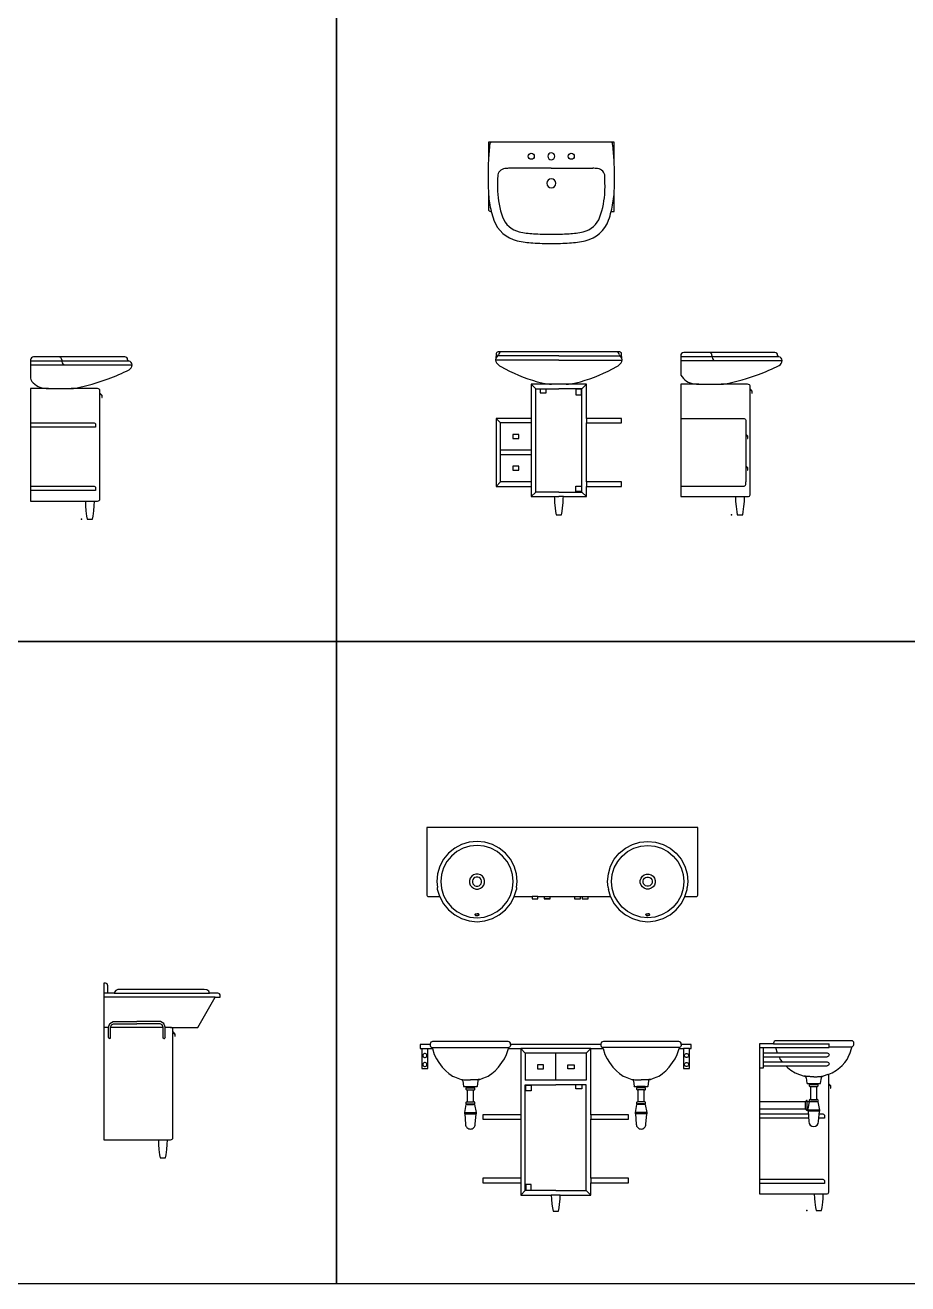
# Model space of a CAD drawing. Header units: millimetres. Extents: x 238.8 to 256.8, y 165 to 177.8.
# Drawn here: x 243.21 to 247.61, y 164.97 to 171.24 of the extents above; entities that cross this region are included whole.
import ezdxf

# ---------------------------------------------------------------- set-up
doc = ezdxf.new("R2010")
doc.units = ezdxf.units.MM

msp = doc.modelspace()

# ---------------------------------------------------------------- linework, layer by layer
at = {"color": 252}
for p, q in [((244.7604, 177.771), (244.7604, 164.971)), ((244.7604, 164.971), (244.7604, 177.771)), ((238.7604, 168.171), (256.7604, 168.171)), ((256.7604, 168.171), (238.7604, 168.171)), ((256.7604, 164.971), (238.7604, 164.971))]:
    msp.add_line(p, q, dxfattribs=at)
at = {"color": 175}
for p, q in [((245.8299, 170.5299), (245.6237, 170.5299)), ((245.8299, 170.5299), (246.0362, 170.5299)), ((245.8677, 169.595), (245.5644, 169.595)), ((245.8677, 169.595), (246.1709, 169.595)), ((246.6301, 169.5966), (246.6308, 169.5885)), ((243.2376, 169.5706), (243.7226, 169.5706)), ((243.2376, 169.5497), (243.7426, 169.5497)), ((243.393, 169.5748), (243.3937, 169.5667)), ((245.8677, 169.5742), (245.5527, 169.5742)), ((245.8677, 169.5742), (246.1827, 169.5742)), ((246.4747, 169.5924), (246.9597, 169.5924)), ((246.4747, 169.5715), (246.9797, 169.5715)), ((243.3269, 169.4319), (243.4391, 169.4319)), ((243.5826, 169.4072), (243.5826, 169.4052)), ((245.7529, 169.4311), (245.7303, 169.4538)), ((245.7529, 169.4311), (245.8677, 169.4311)), ((245.7529, 168.9163), (245.7529, 169.4311)), ((245.7753, 169.4311), (245.7753, 169.4111)), ((245.7753, 169.4111), (245.8053, 169.4111)), ((245.8053, 169.4111), (245.8053, 169.4311)), ((245.9048, 169.4538), (245.8306, 169.4538)), ((245.9825, 169.4311), (245.8677, 169.4311)), ((245.9529, 169.429), (245.9529, 169.4015)), ((245.9804, 169.429), (245.9529, 169.429)), ((245.9804, 169.4015), (245.9804, 169.429)), ((245.9825, 169.4311), (246.0051, 169.4538)), ((245.9825, 168.9163), (245.9825, 169.4311)), ((246.564, 169.4537), (246.6762, 169.4537)), ((246.8197, 169.429), (246.8197, 169.427)), ((245.9529, 169.4015), (245.9804, 169.4015)), ((245.5777, 169.261), (245.5553, 169.2834)), ((246.0051, 169.2834), (246.0051, 169.261)), ((246.4747, 169.2833), (246.7862, 169.2833)), ((246.7862, 169.2833), (246.7904, 169.2827)), ((246.7904, 169.2827), (246.7941, 169.2812)), ((243.2376, 169.2614), (243.5491, 169.2614)), ((243.5611, 169.2391), (243.2376, 169.2391)), ((243.5491, 169.2614), (243.5533, 169.2609)), ((243.5533, 169.2609), (243.557, 169.2594)), ((243.557, 169.2594), (243.5599, 169.2564)), ((243.5599, 169.2564), (243.5611, 169.2534)), ((243.5611, 169.2534), (243.5611, 169.2391)), ((245.5776, 168.9674), (245.5777, 169.261)), ((245.7303, 169.261), (245.5777, 169.261)), ((246.7941, 169.2812), (246.797, 169.2782)), ((246.797, 169.2782), (246.7982, 169.2752)), ((246.7982, 169.2752), (246.7982, 169.2609)), ((246.7982, 169.2609), (246.7982, 168.9677)), ((245.6389, 169.2029, 0), (245.6389, 169.1829, 0)), ((245.6689, 169.2029, 0), (245.6389, 169.2029, 0)), ((245.6389, 169.1829, 0), (245.6689, 169.1829, 0)), ((245.6689, 169.1829, 0), (245.6689, 169.2029, 0)), ((245.7303, 169.1247, 0), (245.5776, 169.1247, 0)), ((245.7303, 169.1022, 0), (245.5776, 169.1022, 0)), ((245.6389, 169.0448, 0), (245.6389, 169.0248, 0)), ((245.6689, 169.0448, 0), (245.6389, 169.0448, 0)), ((245.6689, 169.0248, 0), (245.6689, 169.0448, 0)), ((245.6389, 169.0248, 0), (245.6689, 169.0248, 0)), ((246.7982, 168.9535), (246.7982, 168.9677)), ((243.2376, 168.9459), (243.5491, 168.9459)), ((243.5611, 168.9236), (243.2376, 168.9236)), ((243.5491, 168.9459), (243.5533, 168.9454)), ((243.5533, 168.9454), (243.557, 168.9439)), ((243.557, 168.9439), (243.5599, 168.9409)), ((243.5599, 168.9409), (243.5611, 168.9378)), ((243.5611, 168.9378), (243.5611, 168.9236)), ((245.5776, 168.9674), (245.5552, 168.945)), ((245.7303, 168.9674), (245.5776, 168.9674)), ((245.7529, 168.9163), (245.7303, 168.8937)), ((245.8677, 168.9163), (245.7529, 168.9163)), ((245.8677, 168.9163), (245.9825, 168.9163)), ((245.9529, 168.9185), (245.9529, 168.946)), ((245.9529, 168.946), (245.9804, 168.946)), ((245.9804, 168.9185), (245.9529, 168.9185)), ((245.9804, 168.946), (245.9804, 168.9185)), ((245.9825, 168.9163), (246.0051, 168.8937)), ((246.0051, 168.9674), (246.0051, 168.945)), ((246.4747, 168.9454), (246.7862, 168.9454)), ((246.7862, 168.9454), (246.7904, 168.946)), ((246.7904, 168.946), (246.7941, 168.9474)), ((246.7941, 168.9474), (246.797, 168.9504)), ((246.797, 168.9504), (246.7982, 168.9535)), ((243.5101, 168.8719), (243.5551, 168.8719)), ((245.845, 168.8937), (245.8677, 168.8937)), ((245.8904, 168.8937), (245.8677, 168.8937)), ((246.7472, 168.8937), (246.7922, 168.8937)), ((245.3837, 167.1602), (245.3491, 167.1417)), ((245.4212, 167.1716), (245.3837, 167.1602)), ((245.4251, 167.152), (245.3913, 167.1417)), ((245.4602, 167.1754), (245.4212, 167.1716)), ((245.4602, 167.1554), (245.4251, 167.152)), ((245.4992, 167.1716), (245.4602, 167.1754)), ((245.4953, 167.152), (245.4602, 167.1554)), ((245.5291, 167.1417), (245.4953, 167.152)), ((245.5368, 167.1602), (245.4992, 167.1716)), ((245.5713, 167.1417), (245.5368, 167.1602)), ((246.1991, 167.1417), (246.2337, 167.1602)), ((246.2337, 167.1602), (246.2712, 167.1716)), ((246.2413, 167.1417), (246.2751, 167.152)), ((246.2712, 167.1716), (246.3102, 167.1754)), ((246.2751, 167.152), (246.3102, 167.1554)), ((246.3102, 167.1754), (246.3492, 167.1716)), ((246.3102, 167.1554), (246.3453, 167.152)), ((246.3453, 167.152), (246.3791, 167.1417)), ((246.3492, 167.1716), (246.3868, 167.1602)), ((246.3868, 167.1602), (246.4213, 167.1417)), ((245.2939, 167.0866), (245.2754, 167.052)), ((245.3188, 167.1169), (245.2939, 167.0866)), ((245.3329, 167.1027), (245.3106, 167.0754)), ((245.3491, 167.1417), (245.3188, 167.1169)), ((245.3602, 167.1251), (245.3329, 167.1027)), ((245.3913, 167.1417), (245.3602, 167.1251)), ((245.5602, 167.1251), (245.5291, 167.1417)), ((245.5875, 167.1027), (245.5602, 167.1251)), ((245.6016, 167.1169), (245.5713, 167.1417)), ((245.6099, 167.0754), (245.5875, 167.1027)), ((245.6265, 167.0866), (245.6016, 167.1169)), ((245.645, 167.052), (245.6265, 167.0866)), ((246.1254, 167.052), (246.1439, 167.0866)), ((246.1439, 167.0866), (246.1688, 167.1169)), ((246.1606, 167.0754), (246.1829, 167.1027)), ((246.1688, 167.1169), (246.1991, 167.1417)), ((246.1829, 167.1027), (246.2102, 167.1251)), ((246.2102, 167.1251), (246.2413, 167.1417)), ((246.3791, 167.1417), (246.4102, 167.1251)), ((246.4102, 167.1251), (246.4375, 167.1027)), ((246.4213, 167.1417), (246.4516, 167.1169)), ((246.4375, 167.1027), (246.4599, 167.0754)), ((246.4516, 167.1169), (246.4765, 167.0866)), ((246.4765, 167.0866), (246.495, 167.052)), ((245.2754, 167.052), (245.2641, 167.0145)), ((245.2939, 167.0443), (245.2837, 167.0106)), ((245.3106, 167.0754), (245.2939, 167.0443)), ((245.6265, 167.0443), (245.6099, 167.0754)), ((245.6368, 167.0106), (245.6265, 167.0443)), ((245.6564, 167.0145), (245.645, 167.052)), ((246.1141, 167.0145), (246.1254, 167.052)), ((246.1337, 167.0106), (246.1439, 167.0443)), ((246.1439, 167.0443), (246.1606, 167.0754)), ((246.4599, 167.0754), (246.4765, 167.0443)), ((246.4765, 167.0443), (246.4868, 167.0106)), ((246.495, 167.052), (246.5064, 167.0145)), ((245.2641, 167.0145), (245.2602, 166.9754)), ((245.2602, 166.9754), (245.2632, 166.9454)), ((245.2837, 167.0106), (245.2802, 166.9754)), ((245.2802, 166.9754), (245.2837, 166.9403)), ((245.4268, 166.9925), (245.4232, 166.9813)), ((245.4232, 166.9813), (245.4232, 166.9696)), ((245.4232, 166.9696), (245.4268, 166.9584)), ((245.4337, 167.002), (245.4268, 166.9925)), ((245.4432, 167.0089), (245.4337, 167.002)), ((245.4397, 166.9859), (245.4375, 166.979)), ((245.4375, 166.979), (245.4375, 166.9718)), ((245.4375, 166.9718), (245.4397, 166.965)), ((245.444, 166.9917), (245.4397, 166.9859)), ((245.4397, 166.965), (245.444, 166.9592)), ((245.4544, 167.0125), (245.4432, 167.0089)), ((245.4498, 166.9959), (245.444, 166.9917)), ((245.4566, 166.9982), (245.4498, 166.9959)), ((245.4661, 167.0125), (245.4544, 167.0125)), ((245.4638, 166.9982), (245.4566, 166.9982)), ((245.4707, 166.9959), (245.4638, 166.9982)), ((245.4772, 167.0089), (245.4661, 167.0125)), ((245.4765, 166.9917), (245.4707, 166.9959)), ((245.4807, 166.9859), (245.4765, 166.9917)), ((245.4765, 166.9592), (245.4807, 166.965)), ((245.4867, 167.002), (245.4772, 167.0089)), ((245.4829, 166.979), (245.4807, 166.9859)), ((245.4807, 166.965), (245.4829, 166.9718)), ((245.4829, 166.9718), (245.4829, 166.979)), ((245.4936, 166.9925), (245.4867, 167.002)), ((245.4973, 166.9813), (245.4936, 166.9925)), ((245.4936, 166.9584), (245.4973, 166.9696)), ((245.4973, 166.9696), (245.4973, 166.9813)), ((245.6402, 166.9754), (245.6368, 167.0106)), ((245.6368, 166.9403), (245.6402, 166.9754)), ((245.6602, 166.9754), (245.6564, 167.0145)), ((245.6573, 166.9454), (245.6602, 166.9754)), ((246.1102, 166.9754), (246.1141, 167.0145)), ((246.1132, 166.9454), (246.1102, 166.9754)), ((246.1302, 166.9754), (246.1337, 167.0106)), ((246.1337, 166.9403), (246.1302, 166.9754)), ((246.2732, 166.9813), (246.2768, 166.9925)), ((246.2732, 166.9696), (246.2732, 166.9813)), ((246.2768, 166.9584), (246.2732, 166.9696)), ((246.2768, 166.9925), (246.2837, 167.002)), ((246.2837, 167.002), (246.2932, 167.0089)), ((246.2875, 166.979), (246.2897, 166.9859)), ((246.2875, 166.9718), (246.2875, 166.979)), ((246.2897, 166.965), (246.2875, 166.9718)), ((246.2897, 166.9859), (246.294, 166.9917)), ((246.294, 166.9592), (246.2897, 166.965)), ((246.2932, 167.0089), (246.3044, 167.0125)), ((246.294, 166.9917), (246.2998, 166.9959)), ((246.2998, 166.9959), (246.3066, 166.9982)), ((246.3044, 167.0125), (246.3161, 167.0125)), ((246.3066, 166.9982), (246.3138, 166.9982)), ((246.3138, 166.9982), (246.3207, 166.9959)), ((246.3161, 167.0125), (246.3272, 167.0089)), ((246.3207, 166.9959), (246.3265, 166.9917)), ((246.3265, 166.9917), (246.3307, 166.9859)), ((246.3307, 166.965), (246.3265, 166.9592)), ((246.3272, 167.0089), (246.3367, 167.002)), ((246.3307, 166.9859), (246.3329, 166.979)), ((246.3329, 166.9718), (246.3307, 166.965)), ((246.3329, 166.979), (246.3329, 166.9718)), ((246.3367, 167.002), (246.3436, 166.9925)), ((246.3436, 166.9925), (246.3473, 166.9813)), ((246.3473, 166.9696), (246.3436, 166.9584)), ((246.3473, 166.9813), (246.3473, 166.9696)), ((246.4868, 167.0106), (246.4902, 166.9754)), ((246.4902, 166.9754), (246.4868, 166.9403)), ((246.5064, 167.0145), (246.5102, 166.9754)), ((246.5102, 166.9754), (246.5073, 166.9454)), ((245.2641, 166.9364), (245.2632, 166.9454)), ((245.275, 166.9004), (245.2641, 166.9364)), ((245.2837, 166.9403), (245.2939, 166.9066)), ((245.2939, 166.9066), (245.3106, 166.8754)), ((245.4268, 166.9584), (245.4337, 166.9489)), ((245.4337, 166.9489), (245.4432, 166.942)), ((245.4432, 166.942), (245.4544, 166.9384)), ((245.444, 166.9592), (245.4498, 166.955)), ((245.4498, 166.955), (245.4566, 166.9527)), ((245.4544, 166.9384), (245.4661, 166.9384)), ((245.4566, 166.9527), (245.4638, 166.9527)), ((245.4638, 166.9527), (245.4707, 166.955)), ((245.4661, 166.9384), (245.4772, 166.942)), ((245.4707, 166.955), (245.4765, 166.9592)), ((245.4772, 166.942), (245.4867, 166.9489)), ((245.4867, 166.9489), (245.4936, 166.9584)), ((245.6099, 166.8754), (245.6265, 166.9066)), ((245.6265, 166.9066), (245.6368, 166.9403)), ((245.6455, 166.9004), (245.6564, 166.9364)), ((245.6573, 166.9454), (245.6564, 166.9364)), ((245.6573, 166.9454), (245.6573, 166.9454)), ((245.763, 166.9004), (245.7355, 166.9004)), ((245.7938, 166.9004), (245.8238, 166.9004)), ((245.9457, 166.9004), (245.9757, 166.9004)), ((245.9842, 166.9004), (246.0142, 166.9004)), ((246.1132, 166.9454), (246.1132, 166.9454)), ((246.1132, 166.9454), (246.1141, 166.9364)), ((246.125, 166.9004), (246.1141, 166.9364)), ((246.1439, 166.9066), (246.1337, 166.9403)), ((246.1606, 166.8754), (246.1439, 166.9066)), ((246.2837, 166.9489), (246.2768, 166.9584)), ((246.2932, 166.942), (246.2837, 166.9489)), ((246.3044, 166.9384), (246.2932, 166.942)), ((246.2998, 166.955), (246.294, 166.9592)), ((246.3066, 166.9527), (246.2998, 166.955)), ((246.3161, 166.9384), (246.3044, 166.9384)), ((246.3138, 166.9527), (246.3066, 166.9527)), ((246.3207, 166.955), (246.3138, 166.9527)), ((246.3272, 166.942), (246.3161, 166.9384)), ((246.3265, 166.9592), (246.3207, 166.955)), ((246.3367, 166.9489), (246.3272, 166.942)), ((246.3436, 166.9584), (246.3367, 166.9489)), ((246.4765, 166.9066), (246.4599, 166.8754)), ((246.4868, 166.9403), (246.4765, 166.9066)), ((246.4955, 166.9004), (246.5064, 166.9364)), ((246.5064, 166.9364), (246.5073, 166.9454)), ((245.3106, 166.8754), (245.3329, 166.8482)), ((245.3329, 166.8482), (245.3602, 166.8258)), ((245.5602, 166.8258), (245.5875, 166.8482)), ((245.5875, 166.8482), (245.6099, 166.8754)), ((245.8238, 166.8894), (245.7938, 166.8894)), ((246.1829, 166.8482), (246.1606, 166.8754)), ((246.2102, 166.8258), (246.1829, 166.8482)), ((246.4375, 166.8482), (246.4102, 166.8258)), ((246.4599, 166.8754), (246.4375, 166.8482)), ((245.3602, 166.8258), (245.3913, 166.8091)), ((245.3913, 166.8091), (245.4251, 166.7989)), ((245.4251, 166.7989), (245.4602, 166.7954)), ((245.4502, 166.8104), (245.4507, 166.8119)), ((245.4502, 166.8104), (245.4507, 166.809)), ((245.4507, 166.8119), (245.4517, 166.813)), ((245.4507, 166.809), (245.4517, 166.8078)), ((245.4517, 166.813), (245.4532, 166.814)), ((245.4517, 166.8078), (245.4532, 166.8069)), ((245.4532, 166.814), (245.4549, 166.8147)), ((245.4532, 166.8069), (245.4549, 166.8062)), ((245.4549, 166.8147), (245.4571, 166.8152)), ((245.4549, 166.8062), (245.4571, 166.8057)), ((245.4571, 166.8152), (245.4602, 166.8154)), ((245.4571, 166.8057), (245.4602, 166.8054)), ((245.4633, 166.8152), (245.4602, 166.8154)), ((245.4633, 166.8057), (245.4602, 166.8054)), ((245.4602, 166.7954), (245.4953, 166.7989)), ((245.4655, 166.8147), (245.4633, 166.8152)), ((245.4655, 166.8062), (245.4633, 166.8057)), ((245.4673, 166.814), (245.4655, 166.8147)), ((245.4673, 166.8069), (245.4655, 166.8062)), ((245.4688, 166.813), (245.4673, 166.814)), ((245.4688, 166.8078), (245.4673, 166.8069)), ((245.4698, 166.8119), (245.4688, 166.813)), ((245.4698, 166.809), (245.4688, 166.8078)), ((245.4702, 166.8104), (245.4698, 166.8119)), ((245.4702, 166.8104), (245.4698, 166.809)), ((245.4953, 166.7989), (245.5291, 166.8091)), ((245.5291, 166.8091), (245.5602, 166.8258)), ((246.2413, 166.8091), (246.2102, 166.8258)), ((246.2751, 166.7989), (246.2413, 166.8091)), ((246.3102, 166.7954), (246.2751, 166.7989)), ((246.3002, 166.8104), (246.3007, 166.8119)), ((246.3002, 166.8104), (246.3007, 166.809)), ((246.3007, 166.8119), (246.3017, 166.813)), ((246.3007, 166.809), (246.3017, 166.8078)), ((246.3017, 166.813), (246.3032, 166.814)), ((246.3017, 166.8078), (246.3032, 166.8069)), ((246.3032, 166.814), (246.3049, 166.8147)), ((246.3032, 166.8069), (246.3049, 166.8062)), ((246.3049, 166.8147), (246.3071, 166.8152)), ((246.3049, 166.8062), (246.3071, 166.8057)), ((246.3071, 166.8152), (246.3102, 166.8154)), ((246.3071, 166.8057), (246.3102, 166.8054)), ((246.3133, 166.8152), (246.3102, 166.8154)), ((246.3133, 166.8057), (246.3102, 166.8054)), ((246.3453, 166.7989), (246.3102, 166.7954)), ((246.3155, 166.8147), (246.3133, 166.8152)), ((246.3155, 166.8062), (246.3133, 166.8057)), ((246.3173, 166.814), (246.3155, 166.8147)), ((246.3173, 166.8069), (246.3155, 166.8062)), ((246.3188, 166.813), (246.3173, 166.814)), ((246.3188, 166.8078), (246.3173, 166.8069)), ((246.3198, 166.8119), (246.3188, 166.813)), ((246.3198, 166.809), (246.3188, 166.8078)), ((246.3202, 166.8104), (246.3198, 166.8119)), ((246.3202, 166.8104), (246.3198, 166.809)), ((246.3791, 166.8091), (246.3453, 166.7989)), ((246.4102, 166.8258), (246.3791, 166.8091)), ((243.6214, 166.4191), (243.6013, 166.4191)), ((244.1564, 166.3991), (243.6013, 166.3991)), ((243.6543, 166.4191), (244.1283, 166.4191)), ((243.632, 166.2681), (243.6483, 166.2775)), ((243.6483, 166.2775), (243.7664, 166.2775)), ((243.8845, 166.2775), (243.7664, 166.2775)), ((243.9007, 166.2681), (243.8845, 166.2775)), ((243.6257, 166.249), (243.6013, 166.249)), ((243.6257, 166.2508), (243.632, 166.2681)), ((243.6257, 166.198), (243.6257, 166.2508)), ((243.6359, 166.2489), (243.6403, 166.2609)), ((243.8969, 166.249), (243.6359, 166.249)), ((243.6359, 166.1979), (243.6359, 166.2489)), ((243.6403, 166.2609), (243.6506, 166.2674)), ((243.6506, 166.2674), (243.7664, 166.2674)), ((243.8821, 166.2674), (243.7664, 166.2674)), ((243.8925, 166.2609), (243.8821, 166.2674)), ((243.8969, 166.2489), (243.8925, 166.2609)), ((243.8969, 166.1979), (243.8969, 166.2489)), ((243.9071, 166.2508), (243.9007, 166.2681)), ((243.9071, 166.198), (243.9071, 166.2508)), ((243.9344, 166.249), (243.9071, 166.249)), ((243.9463, 166.2244), (243.9463, 166.2224)), ((243.6257, 166.198), (243.6267, 166.195)), ((243.6267, 166.195), (243.6292, 166.1931)), ((243.6325, 166.1931), (243.6292, 166.1931)), ((243.6325, 166.1931), (243.635, 166.1949)), ((243.635, 166.1949), (243.6359, 166.1979)), ((243.8978, 166.1949), (243.8969, 166.1979)), ((243.9002, 166.1931), (243.8978, 166.1949)), ((243.9002, 166.1931), (243.9036, 166.1931)), ((243.9061, 166.195), (243.9036, 166.1931)), ((243.9071, 166.198), (243.9061, 166.195)), ((245.2272, 166.1634), (245.2272, 166.1585)), ((245.2272, 166.1585), (245.2288, 166.1544)), ((245.2288, 166.1544), (245.2322, 166.1508)), ((245.2322, 166.1508), (245.2358, 166.1488)), ((245.2358, 166.1488), (245.6187, 166.1488)), ((245.2358, 166.1488), (245.237, 166.1476)), ((245.237, 166.1476), (245.2381, 166.1434)), ((245.617, 166.1454), (245.6164, 166.1434)), ((245.6174, 166.1476), (245.617, 166.1454)), ((245.6187, 166.1488), (245.6174, 166.1476)), ((245.6223, 166.1508), (245.6187, 166.1488)), ((245.6257, 166.1544), (245.6223, 166.1508)), ((245.6272, 166.1585), (245.6257, 166.1544)), ((245.6272, 166.1634), (245.6272, 166.1585)), ((246.0772, 166.1634), (246.0772, 166.1585)), ((246.0772, 166.1585), (246.0788, 166.1544)), ((246.0788, 166.1544), (246.0822, 166.1508)), ((246.0822, 166.1508), (246.0858, 166.1488)), ((246.0858, 166.1488), (246.087, 166.1476)), ((246.4687, 166.1488), (246.0858, 166.1488)), ((246.087, 166.1476), (246.0875, 166.1454)), ((246.0875, 166.1454), (246.0881, 166.1434)), ((246.4674, 166.1476), (246.4664, 166.1434)), ((246.4687, 166.1488), (246.4674, 166.1476)), ((246.4723, 166.1508), (246.4687, 166.1488)), ((246.4757, 166.1544), (246.4723, 166.1508)), ((246.4772, 166.1585), (246.4757, 166.1544)), ((246.4772, 166.1634), (246.4772, 166.1585)), ((246.8667, 166.1492), (247.2132, 166.1492)), ((246.8867, 166.0472), (246.8867, 166.1492)), ((246.9367, 166.1672), (247.2132, 166.1672)), ((246.9469, 166.1492), (246.955, 166.122)), ((247.2132, 166.1492), (247.2132, 166.1672)), ((247.2132, 166.1526), (247.3281, 166.1526)), ((245.1857, 166.1434), (245.2157, 166.1434)), ((245.1924, 166.114), (245.1909, 166.1104)), ((245.1909, 166.1104), (245.1909, 166.1065)), ((245.1909, 166.1065), (245.1924, 166.1029)), ((245.1951, 166.1167), (245.1924, 166.114)), ((245.1924, 166.1029), (245.1951, 166.1001)), ((245.1987, 166.1182), (245.1951, 166.1167)), ((245.1951, 166.1001), (245.1987, 166.0986)), ((245.2026, 166.1182), (245.1987, 166.1182)), ((245.1987, 166.0986), (245.2026, 166.0986)), ((245.2063, 166.1167), (245.2026, 166.1182)), ((245.2026, 166.0986), (245.2063, 166.1001)), ((245.209, 166.114), (245.2063, 166.1167)), ((245.2063, 166.1001), (245.209, 166.1029)), ((245.2105, 166.1104), (245.209, 166.114)), ((245.209, 166.1029), (245.2105, 166.1065)), ((245.2105, 166.1065), (245.2105, 166.1104)), ((245.7004, 166.1204), (245.6777, 166.1434)), ((246.0267, 166.1434), (245.6777, 166.1434)), ((246.0041, 166.1204), (245.7004, 166.1204)), ((245.7004, 166.1204), (245.7004, 165.9856)), ((245.8522, 165.9854), (245.8522, 166.1204)), ((246.0041, 166.1204), (246.0267, 166.1434)), ((246.0041, 166.1204), (246.0041, 165.9856)), ((246.5188, 166.1434), (246.4888, 166.1434)), ((246.494, 166.1104), (246.4955, 166.114)), ((246.494, 166.1065), (246.494, 166.1104)), ((246.4955, 166.1029), (246.494, 166.1065)), ((246.4955, 166.114), (246.4982, 166.1167)), ((246.4982, 166.1001), (246.4955, 166.1029)), ((246.4982, 166.1167), (246.5018, 166.1182)), ((246.5018, 166.0986), (246.4982, 166.1001)), ((246.5018, 166.1182), (246.5057, 166.1182)), ((246.5057, 166.0986), (246.5018, 166.0986)), ((246.5057, 166.1182), (246.5093, 166.1167)), ((246.5093, 166.1001), (246.5057, 166.0986)), ((246.5093, 166.1167), (246.5121, 166.114)), ((246.5121, 166.1029), (246.5093, 166.1001)), ((246.5121, 166.114), (246.5136, 166.1104)), ((246.5136, 166.1065), (246.5121, 166.1029)), ((246.5136, 166.1104), (246.5136, 166.1065)), ((246.8867, 166.122), (247.2034, 166.122)), ((246.8867, 166.1024), (247.2034, 166.1024)), ((246.9639, 166.1024), (246.9705, 166.0887)), ((246.9705, 166.0887), (246.9795, 166.077)), ((247.2034, 166.122), (247.2078, 166.1209)), ((247.2077, 166.1034), (247.2034, 166.1024)), ((247.2104, 166.1053), (247.2077, 166.1034)), ((247.2078, 166.1209), (247.2106, 166.1189)), ((247.2123, 166.108), (247.2104, 166.1053)), ((247.2106, 166.1189), (247.2125, 166.1158)), ((247.2133, 166.112), (247.2123, 166.108)), ((247.2125, 166.1158), (247.2133, 166.112)), ((245.1924, 166.069), (245.1909, 166.0654)), ((245.1909, 166.0654), (245.1909, 166.0615)), ((245.1909, 166.0615), (245.1924, 166.0579)), ((245.1951, 166.0717), (245.1924, 166.069)), ((245.1924, 166.0579), (245.1951, 166.0551)), ((245.1987, 166.0732), (245.1951, 166.0717)), ((245.1951, 166.0551), (245.1987, 166.0536)), ((245.2026, 166.0732), (245.1987, 166.0732)), ((245.1987, 166.0536), (245.2026, 166.0536)), ((245.2063, 166.0717), (245.2026, 166.0732)), ((245.2026, 166.0536), (245.2063, 166.0551)), ((245.209, 166.069), (245.2063, 166.0717)), ((245.2063, 166.0551), (245.209, 166.0579)), ((245.2105, 166.0654), (245.209, 166.069)), ((245.209, 166.0579), (245.2105, 166.0615)), ((245.2105, 166.0615), (245.2105, 166.0654)), ((245.7613, 166.0629), (245.7613, 166.0429)), ((245.7913, 166.0629), (245.7613, 166.0629)), ((245.7613, 166.0429), (245.7913, 166.0429)), ((245.7913, 166.0429), (245.7913, 166.0629)), ((245.9132, 166.0429), (245.9132, 166.0629)), ((245.9132, 166.0629), (245.9432, 166.0629)), ((245.9432, 166.0429), (245.9132, 166.0429)), ((245.9432, 166.0629), (245.9432, 166.0429)), ((246.494, 166.0654), (246.4955, 166.069)), ((246.494, 166.0615), (246.494, 166.0654)), ((246.4955, 166.0579), (246.494, 166.0615)), ((246.4955, 166.069), (246.4982, 166.0717)), ((246.4982, 166.0551), (246.4955, 166.0579)), ((246.4982, 166.0717), (246.5018, 166.0732)), ((246.5018, 166.0536), (246.4982, 166.0551)), ((246.5018, 166.0732), (246.5057, 166.0732)), ((246.5057, 166.0536), (246.5018, 166.0536)), ((246.5057, 166.0732), (246.5093, 166.0717)), ((246.5093, 166.0551), (246.5057, 166.0536)), ((246.5093, 166.0717), (246.5121, 166.069)), ((246.5121, 166.0579), (246.5093, 166.0551)), ((246.5121, 166.069), (246.5136, 166.0654)), ((246.5136, 166.0615), (246.5121, 166.0579)), ((246.5136, 166.0654), (246.5136, 166.0615)), ((246.8667, 166.0472), (246.8867, 166.0472)), ((246.8867, 166.077), (247.2034, 166.077)), ((246.8867, 166.0574), (247.2034, 166.0574)), ((246.9977, 166.0574), (247.0067, 166.0487)), ((247.0067, 166.0487), (247.0232, 166.0359)), ((247.0232, 166.0359), (247.0447, 166.0227)), ((247.0447, 166.0227), (247.0659, 166.0133)), ((247.2034, 166.077), (247.2078, 166.0759)), ((247.2077, 166.0584), (247.2034, 166.0574)), ((247.2104, 166.0603), (247.2077, 166.0584)), ((247.2078, 166.0759), (247.2106, 166.0739)), ((247.2123, 166.063), (247.2104, 166.0603)), ((247.2106, 166.0739), (247.2125, 166.0708)), ((247.2133, 166.067), (247.2123, 166.063)), ((247.2125, 166.0708), (247.2133, 166.067)), ((245.3806, 165.9899), (245.3887, 165.9886)), ((245.3887, 165.9886), (245.3938, 165.9882)), ((245.3938, 165.9882), (245.4138, 165.9868)), ((245.4138, 165.9868), (245.4272, 165.9868)), ((245.4272, 165.9868), (245.4272, 165.9868)), ((245.4273, 165.9868), (245.4272, 165.9868)), ((245.4406, 165.9868), (245.4273, 165.9868)), ((245.4606, 165.9882), (245.4406, 165.9868)), ((245.4657, 165.9886), (245.4606, 165.9882)), ((245.4739, 165.9899), (245.4657, 165.9886)), ((246.0041, 165.9856), (245.7004, 165.9856)), ((245.7004, 165.4361), (245.7004, 165.963)), ((245.7004, 165.963), (245.8522, 165.963)), ((245.7025, 165.9333), (245.7025, 165.9608)), ((245.7025, 165.9608), (245.73, 165.9608)), ((245.73, 165.9608), (245.73, 165.9333)), ((246.0041, 165.963), (245.8522, 165.963)), ((245.9517, 165.943), (245.9517, 165.963)), ((245.9817, 165.963), (245.9817, 165.943)), ((246.0041, 165.4361), (246.0041, 165.963)), ((246.2306, 165.9899), (246.2387, 165.9886)), ((246.2387, 165.9886), (246.2438, 165.9882)), ((246.2438, 165.9882), (246.2638, 165.9868)), ((246.2638, 165.9868), (246.2772, 165.9868)), ((246.2772, 165.9868), (246.2772, 165.9868)), ((246.2773, 165.9868), (246.2772, 165.9868)), ((246.2906, 165.9868), (246.2773, 165.9868)), ((246.3106, 165.9882), (246.2906, 165.9868)), ((246.3157, 165.9886), (246.3106, 165.9882)), ((246.3239, 165.9899), (246.3157, 165.9886)), ((247.0659, 166.0133), (247.09, 166.0061)), ((247.0933, 166.0056), (247.09, 166.0061)), ((247.0917, 166.0057), (247.09, 166.0061)), ((247.0917, 166.0057), (247.0923, 166.0055)), ((247.0923, 166.0055), (247.0928, 166.0052)), ((247.0928, 166.0052), (247.0934, 166.0049)), ((247.0966, 166.0052), (247.0933, 166.0056)), ((247.0934, 166.0049), (247.0939, 166.0046)), ((247.0939, 166.0046), (247.0944, 166.0043)), ((247.0944, 166.0043), (247.0949, 166.0039)), ((247.0949, 166.0039), (247.0954, 166.0035)), ((247.0954, 166.0035), (247.0958, 166.003)), ((247.0958, 166.003), (247.0962, 166.0025)), ((247.0962, 166.0025), (247.0966, 166.002)), ((247.0999, 166.0048), (247.0966, 166.0052)), ((247.0966, 166.002), (247.097, 166.0015)), ((247.097, 166.0015), (247.0973, 166.001)), ((247.0973, 166.001), (247.0976, 166.0004)), ((247.0976, 166.0004), (247.0978, 165.9999)), ((247.0978, 165.9999), (247.098, 165.9993)), ((247.098, 165.9993), (247.0982, 165.9987)), ((247.0982, 165.9987), (247.0983, 165.9982)), ((247.0983, 165.9982), (247.0984, 165.9976)), ((247.0984, 165.9976), (247.102, 165.9717)), ((247.1033, 166.0044), (247.0999, 166.0048)), ((247.102, 165.9717), (247.1021, 165.9714)), ((247.1021, 165.9714), (247.1022, 165.9712)), ((247.1022, 165.9712), (247.1023, 165.971)), ((247.1023, 165.971), (247.1024, 165.9708)), ((247.1024, 165.9708), (247.1025, 165.9706)), ((247.1025, 165.9706), (247.1027, 165.9704)), ((247.1027, 165.9704), (247.1029, 165.9703)), ((247.1029, 165.9703), (247.1031, 165.9702)), ((247.1031, 165.9702), (247.1034, 165.9701)), ((247.1066, 166.0041), (247.1033, 166.0044)), ((247.1034, 165.9701), (247.1036, 165.97)), ((247.1036, 165.97), (247.1038, 165.97)), ((247.1038, 165.97), (247.104, 165.9699)), ((247.104, 165.9699), (247.1157, 165.9699)), ((247.1099, 166.0038), (247.1066, 166.0041)), ((247.1132, 166.0036), (247.1099, 166.0038)), ((247.1166, 166.0034), (247.1132, 166.0036)), ((247.1157, 165.9644), (247.1142, 165.9644)), ((247.1142, 165.9644), (247.1142, 165.9584)), ((247.1142, 165.9584), (247.1182, 165.9544)), ((247.1157, 165.9699), (247.1577, 165.9699)), ((247.1157, 165.9699), (247.1157, 165.9644)), ((247.1157, 165.9644), (247.1577, 165.9644)), ((247.1199, 166.0032), (247.1166, 166.0034)), ((247.1233, 166.0031), (247.1199, 166.0032)), ((247.1266, 166.003), (247.1233, 166.0031)), ((247.13, 166.003), (247.1266, 166.003)), ((247.1333, 166.003), (247.13, 166.003)), ((247.1366, 166.003), (247.1333, 166.003)), ((247.1367, 166.003), (247.14, 166.003)), ((247.14, 166.003), (247.1434, 166.003)), ((247.1434, 166.003), (247.1467, 166.003)), ((247.1467, 166.003), (247.1501, 166.0031)), ((247.1501, 166.0031), (247.1534, 166.0032)), ((247.1534, 166.0032), (247.1567, 166.0034)), ((247.1552, 165.9544), (247.1592, 165.9584)), ((247.1567, 166.0034), (247.1601, 166.0036)), ((247.1577, 165.9644), (247.1577, 165.9699)), ((247.1577, 165.9699), (247.1693, 165.9699)), ((247.1592, 165.9644), (247.1577, 165.9644)), ((247.1592, 165.9584), (247.1592, 165.9644)), ((247.1601, 166.0036), (247.1634, 166.0038)), ((247.1634, 166.0038), (247.1667, 166.0041)), ((247.1667, 166.0041), (247.1701, 166.0044)), ((247.1693, 165.9699), (247.1695, 165.97)), ((247.1695, 165.97), (247.1697, 165.97)), ((247.1697, 165.97), (247.17, 165.9701)), ((247.17, 165.9701), (247.1702, 165.9702)), ((247.1701, 166.0044), (247.1734, 166.0048)), ((247.1702, 165.9702), (247.1704, 165.9703)), ((247.1704, 165.9703), (247.1706, 165.9704)), ((247.1706, 165.9704), (247.1708, 165.9706)), ((247.1708, 165.9706), (247.1709, 165.9708)), ((247.1709, 165.9708), (247.1711, 165.971)), ((247.1711, 165.971), (247.1712, 165.9712)), ((247.1712, 165.9714), (247.1713, 165.9717)), ((247.1712, 165.9712), (247.1712, 165.9714)), ((247.1713, 165.9717), (247.1749, 165.9976)), ((247.1734, 166.0048), (247.1767, 166.0052)), ((247.1749, 165.9976), (247.175, 165.9982)), ((247.175, 165.9982), (247.1751, 165.9987)), ((247.1751, 165.9987), (247.1753, 165.9993)), ((247.1753, 165.9993), (247.1755, 165.9999)), ((247.1755, 165.9999), (247.1758, 166.0004)), ((247.1758, 166.0004), (247.176, 166.001)), ((247.176, 166.001), (247.1763, 166.0015)), ((247.1763, 166.0015), (247.1767, 166.002)), ((247.1767, 166.0052), (247.18, 166.0056)), ((247.1767, 166.002), (247.1771, 166.0025)), ((247.1771, 166.0025), (247.1775, 166.003)), ((247.1775, 166.003), (247.1779, 166.0035)), ((247.1779, 166.0035), (247.1784, 166.0039)), ((247.1784, 166.0039), (247.1789, 166.0043)), ((247.1789, 166.0043), (247.1794, 166.0046)), ((247.1794, 166.0046), (247.1799, 166.0049)), ((247.1799, 166.0049), (247.1805, 166.0052)), ((247.18, 166.0056), (247.1833, 166.0061)), ((247.1805, 166.0052), (247.181, 166.0055)), ((247.181, 166.0055), (247.1816, 166.0057)), ((247.1816, 166.0057), (247.1822, 166.0059)), ((247.1822, 166.0059), (247.1833, 166.0061)), ((247.2074, 166.0133), (247.1833, 166.0061)), ((247.2074, 166.0133), (247.2117, 166.0152)), ((247.2117, 165.9667), (247.2117, 165.9647)), ((245.4062, 165.9537), (245.4482, 165.9537)), ((245.4062, 165.9482), (245.4482, 165.9482)), ((245.4112, 165.9382), (245.4432, 165.9382)), ((245.73, 165.9333), (245.7025, 165.9333)), ((245.9817, 165.943), (245.9517, 165.943)), ((246.2982, 165.9537), (246.2562, 165.9537)), ((246.2982, 165.9482), (246.2562, 165.9482)), ((246.2932, 165.9382), (246.2612, 165.9382)), ((247.1182, 165.9544), (247.1207, 165.9544)), ((247.1207, 165.9544), (247.1527, 165.9544)), ((247.1207, 165.9544), (247.1207, 165.8901)), ((247.1527, 165.8901), (247.1527, 165.9544)), ((247.1527, 165.9544), (247.1552, 165.9544)), ((245.4112, 165.8772), (245.4432, 165.8772)), ((245.4112, 165.8672), (245.4432, 165.8672)), ((245.4112, 165.8652), (245.4432, 165.8652)), ((246.2932, 165.8772), (246.2612, 165.8772)), ((246.2932, 165.8672), (246.2612, 165.8672)), ((246.2932, 165.8652), (246.2612, 165.8652)), ((247.096, 165.8776), (246.8667, 165.8776)), ((246.8667, 165.8776), (246.8667, 165.8426)), ((246.8667, 165.8426), (247.096, 165.8426)), ((247.101, 165.884), (247.096, 165.879)), ((247.096, 165.879), (247.096, 165.8776)), ((247.096, 165.8426), (247.096, 165.8776)), ((247.096, 165.8426), (247.096, 165.8413)), ((247.096, 165.8413), (247.101, 165.8363)), ((247.1045, 165.884), (247.101, 165.884)), ((247.101, 165.8363), (247.1045, 165.8363)), ((247.1045, 165.8776), (247.1045, 165.884)), ((247.1045, 165.8426), (247.1045, 165.8776)), ((247.1141, 165.8776), (247.1045, 165.8776)), ((247.1045, 165.8363), (247.1045, 165.8426)), ((247.1045, 165.8426), (247.1077, 165.8426)), ((247.1077, 165.8426), (247.1067, 165.8371)), ((247.1667, 165.8371), (247.1067, 165.8371)), ((247.1067, 165.8371), (247.1067, 165.8311)), ((247.1141, 165.8776), (247.1077, 165.8426)), ((247.1142, 165.8781), (247.1141, 165.8776)), ((247.1182, 165.8901), (247.1142, 165.8861)), ((247.1142, 165.8861), (247.1142, 165.8801)), ((247.1142, 165.8801), (247.1207, 165.8801)), ((247.1207, 165.8781), (247.1142, 165.8781)), ((247.1207, 165.8901), (247.1182, 165.8901)), ((247.1207, 165.8901), (247.1527, 165.8901)), ((247.1527, 165.8801), (247.1207, 165.8801)), ((247.1207, 165.8801), (247.1207, 165.8781)), ((247.1527, 165.8781), (247.1207, 165.8781)), ((247.1552, 165.8901), (247.1527, 165.8901)), ((247.1527, 165.8781), (247.1527, 165.8801)), ((247.1527, 165.8801), (247.1592, 165.8801)), ((247.1592, 165.8781), (247.1527, 165.8781)), ((247.1592, 165.8861), (247.1552, 165.8901)), ((247.1592, 165.8801), (247.1592, 165.8861)), ((247.1667, 165.8371), (247.1592, 165.8781)), ((247.1667, 165.8311), (247.1667, 165.8371)), ((245.3992, 165.8182), (245.4552, 165.8182)), ((245.6777, 165.8131), (245.6777, 165.7908)), ((246.0267, 165.8131), (246.0267, 165.7908)), ((246.3052, 165.8182), (246.2492, 165.8182)), ((246.8667, 165.8187), (247.1096, 165.8187)), ((247.1113, 165.7964), (246.8667, 165.7964)), ((247.1067, 165.8311), (247.1087, 165.8311)), ((247.1647, 165.8311), (247.1087, 165.8311)), ((247.1087, 165.8311), (247.1127, 165.7791)), ((247.1607, 165.7791), (247.1647, 165.8311)), ((247.1902, 165.7964), (247.162, 165.7964)), ((247.1637, 165.8187), (247.1781, 165.8187)), ((247.1647, 165.8311), (247.1667, 165.8311)), ((247.1781, 165.8187), (247.1823, 165.8182)), ((247.1823, 165.8182), (247.186, 165.8167)), ((247.186, 165.8167), (247.189, 165.8137)), ((247.189, 165.8137), (247.1902, 165.8107)), ((247.1902, 165.8107), (247.1902, 165.7964)), ((243.8739, 165.6891), (243.9188, 165.6891)), ((245.6777, 165.4971), (245.6777, 165.4747)), ((245.73, 165.4657), (245.7025, 165.4657)), ((245.7025, 165.4657), (245.7025, 165.4382)), ((245.73, 165.4382), (245.73, 165.4657)), ((246.0267, 165.4971), (246.0267, 165.4747)), ((246.8667, 165.4932), (247.1781, 165.4932)), ((247.1902, 165.4709), (246.8667, 165.4709)), ((247.1781, 165.4932), (247.1823, 165.4927)), ((247.1823, 165.4927), (247.186, 165.4912)), ((247.186, 165.4912), (247.189, 165.4882)), ((247.189, 165.4882), (247.1902, 165.4851)), ((247.1902, 165.4851), (247.1902, 165.4709)), ((245.7004, 165.4361), (245.6777, 165.4134)), ((245.8522, 165.4361), (245.7004, 165.4361)), ((245.7025, 165.4382), (245.73, 165.4382)), ((245.8745, 165.4134), (245.83, 165.4134)), ((245.8522, 165.4361), (246.0041, 165.4361)), ((246.0041, 165.4361), (246.0267, 165.4134)), ((247.1392, 165.4192), (247.1841, 165.4192))]:
    msp.add_line(p, q, dxfattribs=at)
at = {"color": 175, "linetype": 'Continuous'}
for p, q in [((245.4599, 165.9537), (245.4601, 165.9537)), ((245.4601, 165.9537), (245.4603, 165.9538)), ((245.4603, 165.9538), (245.4605, 165.9538)), ((245.4605, 165.9538), (245.4608, 165.9539)), ((245.4608, 165.9539), (245.461, 165.954)), ((245.461, 165.954), (245.4612, 165.9542)), ((245.4612, 165.9542), (245.4614, 165.9544)), ((245.4614, 165.9544), (245.4615, 165.9546)), ((245.4615, 165.9546), (245.4616, 165.9548)), ((245.4616, 165.9548), (245.4617, 165.955)), ((245.4617, 165.955), (245.4618, 165.9552)), ((245.4618, 165.9552), (245.4618, 165.9554)), ((246.2427, 165.9552), (246.2426, 165.9554)), ((246.2427, 165.955), (246.2427, 165.9552)), ((246.2428, 165.9548), (246.2427, 165.955)), ((246.243, 165.9546), (246.2428, 165.9548)), ((246.2431, 165.9544), (246.243, 165.9546)), ((246.2433, 165.9542), (246.2431, 165.9544)), ((246.2435, 165.954), (246.2433, 165.9542)), ((246.2437, 165.9539), (246.2435, 165.954)), ((246.2439, 165.9538), (246.2437, 165.9539)), ((246.2442, 165.9538), (246.2439, 165.9538)), ((246.2444, 165.9537), (246.2442, 165.9538)), ((246.2446, 165.9537), (246.2444, 165.9537)), ((245.3972, 165.8242), (245.4572, 165.8242)), ((246.3072, 165.8242), (246.2472, 165.8242))]:
    msp.add_line(p, q, dxfattribs=at)
at = {"color": 175}
for points in [[(245.5274, 170.3149), (245.5313, 170.3149, 0.02246), (245.5442, 170.2719, 0.259094), (245.6604, 170.1687, 0.039532), (245.7386, 170.1577, 0.015232), (245.8299, 170.1549, 0.015232), (245.9212, 170.1577, 0.039532), (245.9994, 170.1687, 0.259094), (246.1156, 170.2719, 0.02246), (246.1285, 170.3149), (246.1424, 170.3149), (246.1424, 170.3998, 0.007127), (246.1433, 170.414, 0.026276), (246.1424, 170.5715), (246.1424, 170.6599), (245.8299, 170.6599), (245.5174, 170.6599), (245.5174, 170.5715, 0.026276), (245.5166, 170.414, 0.007127), (245.5174, 170.3998), (245.5174, 170.3249, 0.414214)], [(245.5552, 168.945), (245.7303, 168.945), (245.7303, 168.8937), (245.845, 168.8937), (245.8454, 168.8847), (245.8464, 168.8636), (245.8489, 168.8382), (245.8514, 168.8201), (245.8544, 168.8037), (245.8677, 168.8037), (245.881, 168.8037), (245.884, 168.8201), (245.8865, 168.8382), (245.889, 168.8636), (245.89, 168.8847), (245.8904, 168.8937), (246.0051, 168.8937), (246.0051, 168.945), (246.1802, 168.945), (246.1802, 168.9674), (246.0051, 168.9674), (246.0051, 169.261), (246.1801, 169.261), (246.1801, 169.2834), (246.0051, 169.2834), (246.0051, 169.4538), (245.9048, 169.4538, 0.032145), (245.9451, 169.4588), (245.9451, 169.4588, 0.024933), (245.9757, 169.4662, 0.054278), (246.1568, 169.5414, 0.105753), (246.1784, 169.5611, 0.174382), (246.1827, 169.5742, 0.072344), (246.1821, 169.5798), (246.1794, 169.6063, 0.481494), (246.1706, 169.6147), (245.8957, 169.6147), (245.8397, 169.6147), (245.5648, 169.6147, 0.481494), (245.556, 169.6063), (245.5533, 169.5798, 0.072344), (245.5527, 169.5742, 0.174382), (245.557, 169.5611, 0.105753), (245.5786, 169.5414, 0.054278), (245.7597, 169.4662, 0.024933), (245.7903, 169.4588, 0.032145), (245.8306, 169.4538), (245.7303, 169.4538), (245.7303, 169.2834), (245.5553, 169.2834)], [(246.4747, 169.4537), (246.4747, 168.8937), (246.7472, 168.8937), (246.748, 168.87), (246.7501, 168.8449), (246.7534, 168.8181), (246.7564, 168.8037), (246.783, 168.8037), (246.786, 168.8181), (246.7893, 168.8449), (246.7914, 168.87), (246.7922, 168.8937), (246.8077, 168.8937), (246.8122, 168.8943), (246.8162, 168.8962), (246.8188, 168.899), (246.8197, 168.9023), (246.8197, 169.427), (246.8207, 169.427), (246.8287, 169.419), (246.8287, 169.409), (246.8307, 169.409), (246.8307, 169.42), (246.8217, 169.429), (246.8197, 169.429), (246.8197, 169.445), (246.8188, 169.4484), (246.8163, 169.451), (246.8123, 169.453), (246.8077, 169.4537), (246.6762, 169.4537, 0.009231), (246.6994, 169.4562, 0.037848), (246.8613, 169.5026, 0.033808), (246.9647, 169.5477, 0.259025), (246.9797, 169.5715, 0.365327), (246.9637, 169.5905, -0.372373), (246.9571, 169.5985, 0.421499), (246.9439, 169.612), (246.5681, 169.612), (246.5088, 169.612), (246.4897, 169.612, 0.414214), (246.4747, 169.597), (246.4747, 169.5064), (246.4758, 169.4985, 0.247834), (246.5409, 169.4562), (246.5409, 169.4562, 0.009231), (246.564, 169.4537)], [(243.2376, 169.4319), (243.2376, 168.8719), (243.5101, 168.8719), (243.5108, 168.8482), (243.513, 168.8231), (243.5163, 168.7963), (243.5193, 168.7819), (243.5459, 168.7819), (243.5489, 168.7963), (243.5522, 168.8231), (243.5543, 168.8482), (243.5551, 168.8719), (243.5706, 168.8719), (243.5751, 168.8725), (243.5791, 168.8744), (243.5817, 168.8772), (243.5826, 168.8805), (243.5826, 169.4052), (243.5836, 169.4052), (243.5916, 169.3972), (243.5916, 169.3872), (243.5936, 169.3872), (243.5936, 169.3982), (243.5846, 169.4072), (243.5826, 169.4072), (243.5826, 169.4232), (243.5817, 169.4266), (243.5792, 169.4292), (243.5751, 169.4312), (243.5706, 169.4319), (243.4391, 169.4319, 0.009231), (243.4623, 169.4344, 0.037848), (243.6242, 169.4808, 0.033808), (243.7276, 169.5259, 0.259025), (243.7426, 169.5497, 0.365327), (243.7266, 169.5687, -0.372373), (243.72, 169.5767, 0.421499), (243.7068, 169.5902), (243.331, 169.5902), (243.2717, 169.5902), (243.2526, 169.5902, 0.414214), (243.2376, 169.5752), (243.2376, 169.4846), (243.2387, 169.4767, 0.247834), (243.3038, 169.4344), (243.3038, 169.4344, 0.009231), (243.3269, 169.4319)], [(246.2147, 165.4971), (246.0267, 165.4971), (246.0267, 165.7908), (246.2147, 165.7908), (246.2147, 165.8131), (246.0267, 165.8131), (246.0267, 166.1434), (246.0881, 166.1434), (246.097, 166.1137), (246.1081, 166.092), (246.1204, 166.0732), (246.1369, 166.0509), (246.1545, 166.0322), (246.1703, 166.0193), (246.1812, 166.0116), (246.1885, 166.0065), (246.1977, 166.0027), (246.2153, 165.9955), (246.2306, 165.9899), (246.2345, 165.9884), (246.2364, 165.9868), (246.2381, 165.9842), (246.239, 165.9814), (246.2426, 165.9554), (246.243, 165.9546), (246.2435, 165.954), (246.2442, 165.9538), (246.2446, 165.9537), (246.2562, 165.9537), (246.2562, 165.9482), (246.2547, 165.9482), (246.2547, 165.9422, 0.414214), (246.2587, 165.9382), (246.2612, 165.9382), (246.2612, 165.8772), (246.2587, 165.8772, 0.414214), (246.2547, 165.8732), (246.2547, 165.8672), (246.2612, 165.8672), (246.2612, 165.8652), (246.2547, 165.8652), (246.2472, 165.8242), (246.2472, 165.8182), (246.2492, 165.8182), (246.2532, 165.7662, 0.414214), (246.2772, 165.7422, 0.414214), (246.3012, 165.7662), (246.3052, 165.8182), (246.3072, 165.8182), (246.3072, 165.8242), (246.2997, 165.8652), (246.2932, 165.8652), (246.2932, 165.8672), (246.2997, 165.8672), (246.2997, 165.8732, 0.414214), (246.2957, 165.8772), (246.2932, 165.8772), (246.2932, 165.9382), (246.2957, 165.9382, 0.414214), (246.2997, 165.9422), (246.2997, 165.9482), (246.2982, 165.9482), (246.2982, 165.9537), (246.3099, 165.9537), (246.3103, 165.9538), (246.311, 165.954), (246.3115, 165.9546), (246.3118, 165.9554), (246.3155, 165.9814), (246.3163, 165.9842), (246.3181, 165.9868), (246.32, 165.9884), (246.3239, 165.9899), (246.3391, 165.9955), (246.3568, 166.0027), (246.366, 166.0065), (246.3732, 166.0116), (246.3841, 166.0193), (246.4, 166.0322), (246.4176, 166.0509), (246.434, 166.0732), (246.4464, 166.092), (246.4575, 166.1137), (246.4664, 166.1434), (246.4888, 166.1434), (246.4888, 166.0434), (246.5188, 166.0434), (246.5188, 166.1434), (246.5272, 166.1434), (246.5272, 166.1634), (246.4772, 166.1634), (246.4772, 166.1664, 0.414214), (246.4652, 166.1784), (246.0892, 166.1784, 0.414214), (246.0772, 166.1664), (246.0772, 166.1634), (245.8522, 166.1634), (245.6272, 166.1634), (245.6272, 166.1664, 0.414214), (245.6152, 166.1784), (245.2392, 166.1784, 0.414214), (245.2272, 166.1664), (245.2272, 166.1634), (245.1772, 166.1634), (245.1772, 166.1434), (245.1857, 166.1434), (245.1857, 166.0434), (245.2157, 166.0434), (245.2157, 166.1434), (245.2381, 166.1434), (245.247, 166.1137), (245.2581, 166.092), (245.2704, 166.0732), (245.2869, 166.0509), (245.3045, 166.0322), (245.3203, 166.0193), (245.3312, 166.0116), (245.3385, 166.0065), (245.3477, 166.0027), (245.3653, 165.9955), (245.3806, 165.9899), (245.3845, 165.9884), (245.3864, 165.9868), (245.3881, 165.9842), (245.389, 165.9814), (245.3926, 165.9554), (245.393, 165.9546), (245.3935, 165.954), (245.3942, 165.9538), (245.3946, 165.9537), (245.4062, 165.9537), (245.4062, 165.9482), (245.4047, 165.9482), (245.4047, 165.9422, 0.414214), (245.4087, 165.9382), (245.4112, 165.9382), (245.4112, 165.8772), (245.4087, 165.8772, 0.414214), (245.4047, 165.8732), (245.4047, 165.8672), (245.4112, 165.8672), (245.4112, 165.8652), (245.4047, 165.8652), (245.3972, 165.8242), (245.3972, 165.8182), (245.3992, 165.8182), (245.4032, 165.7662, 0.414214), (245.4272, 165.7422, 0.414214), (245.4512, 165.7662), (245.4552, 165.8182), (245.4572, 165.8182), (245.4572, 165.8242), (245.4497, 165.8652), (245.4432, 165.8652), (245.4432, 165.8672), (245.4497, 165.8672), (245.4497, 165.8732, 0.414214), (245.4457, 165.8772), (245.4432, 165.8772), (245.4432, 165.9382), (245.4457, 165.9382, 0.414214), (245.4497, 165.9422), (245.4497, 165.9482), (245.4482, 165.9482), (245.4482, 165.9537), (245.4599, 165.9537), (245.4603, 165.9538), (245.461, 165.954), (245.4615, 165.9546), (245.4618, 165.9554), (245.4655, 165.9814), (245.4663, 165.9842), (245.4681, 165.9868), (245.47, 165.9884), (245.4739, 165.9899), (245.4891, 165.9955), (245.5068, 166.0027), (245.516, 166.0065), (245.5232, 166.0116), (245.5341, 166.0193), (245.55, 166.0322), (245.5676, 166.0509), (245.584, 166.0732), (245.5964, 166.092), (245.6075, 166.1137), (245.6164, 166.1434), (245.6777, 166.1434), (245.6777, 165.8131), (245.4898, 165.8131), (245.4898, 165.7908), (245.6777, 165.7908), (245.6777, 165.4971), (245.4898, 165.4971), (245.4898, 165.4747), (245.6777, 165.4747), (245.6777, 165.4134), (245.8295, 165.4134), (245.83, 165.4134), (245.8309, 165.3933), (245.8334, 165.3679), (245.836, 165.3498), (245.8389, 165.3334), (245.8522, 165.3334), (245.8655, 165.3334), (245.8685, 165.3498), (245.8711, 165.3679), (245.8735, 165.3933), (245.8745, 165.4134), (245.875, 165.4134), (246.0267, 165.4134), (246.0267, 165.4747), (246.2147, 165.4747), (246.2147, 165.4971)], [(246.8667, 166.1672), (246.8667, 165.4192), (247.1392, 165.4192), (247.1399, 165.3955), (247.142, 165.3784), (247.1454, 165.3516), (247.1484, 165.3372), (247.1749, 165.3372), (247.178, 165.3516), (247.1813, 165.3784), (247.1834, 165.3955), (247.1841, 165.4192), (247.1997, 165.4192), (247.2042, 165.4198), (247.2082, 165.4217), (247.2108, 165.4245), (247.2117, 165.4278), (247.2117, 165.8289), (247.2117, 165.9647), (247.2127, 165.9647), (247.2206, 165.9567), (247.2206, 165.9467), (247.2227, 165.9467), (247.2227, 165.9577), (247.2137, 165.9667), (247.2117, 165.9667), (247.2117, 166.0152), (247.2287, 166.0227), (247.2502, 166.0359), (247.2666, 166.0487), (247.2777, 166.0594), (247.2919, 166.0745), (247.3028, 166.0887), (247.314, 166.1117), (247.3169, 166.1174), (247.3264, 166.1492), (247.3269, 166.1513), (247.3281, 166.1526), (247.3317, 166.1545), (247.3351, 166.1581), (247.3367, 166.1622), (247.3367, 166.1672), (247.3367, 166.1702, 0.414214), (247.3247, 166.1822), (246.9487, 166.1822, 0.414214), (246.9367, 166.1702), (246.9367, 166.1672)]]:
    msp.add_lwpolyline(points, format="xyb", close=True, dxfattribs=at)
for points in [[(245.7303, 169.2834), (245.7303, 168.945)], [(246.7982, 169.2012), (246.7992, 169.2012), (246.8072, 169.1932), (246.8072, 169.1832), (246.8092, 169.1832), (246.8092, 169.1942), (246.8002, 169.2032), (246.7982, 169.2032)], [(246.7982, 169.0434), (246.7992, 169.0434), (246.8072, 169.0355), (246.8072, 169.0255), (246.8092, 169.0255), (246.8092, 169.0365), (246.8002, 169.0455), (246.7982, 169.0455)]]:
    msp.add_lwpolyline(points, dxfattribs=at)
for points in [[(245.763, 166.8894), (245.763, 166.9004), (245.7938, 166.9004), (245.7938, 166.8894), (245.8238, 166.8894), (245.8238, 166.9004), (245.9457, 166.9004), (245.9457, 166.8894), (245.9757, 166.8894), (245.9757, 166.9004), (245.9842, 166.9004), (245.9842, 166.8894), (246.0142, 166.8894), (246.0142, 166.9004), (246.125, 166.9004), (246.1254, 166.8989), (246.1439, 166.8643), (246.1688, 166.834), (246.1991, 166.8092), (246.2337, 166.7907), (246.2712, 166.7793), (246.3102, 166.7754), (246.3492, 166.7793), (246.3868, 166.7907), (246.4213, 166.8092), (246.4516, 166.834), (246.4765, 166.8643), (246.495, 166.8989), (246.4955, 166.9004), (246.5516, 166.9004), (246.5549, 166.9014), (246.5577, 166.9039), (246.5596, 166.9079), (246.5602, 166.9124), (246.5602, 167.2454), (245.8852, 167.2454), (245.2102, 167.2454), (245.2102, 166.9124), (245.2108, 166.9079), (245.2127, 166.9039), (245.2155, 166.9014), (245.2188, 166.9004), (245.275, 166.9004), (245.2754, 166.8989), (245.2939, 166.8643), (245.3188, 166.834), (245.3491, 166.8092), (245.3837, 166.7907), (245.4212, 166.7793), (245.4602, 166.7754), (245.4992, 166.7793), (245.5368, 166.7907), (245.5713, 166.8092), (245.6016, 166.834), (245.6265, 166.8643), (245.645, 166.8989), (245.6455, 166.9004), (245.7355, 166.9004), (245.7355, 166.8894)], [(243.6557, 166.425), (243.6543, 166.4191), (243.6214, 166.4191), (243.6214, 166.4566), (243.6205, 166.4614), (243.6182, 166.4651), (243.6147, 166.4677), (243.6103, 166.4691), (243.6013, 166.4691), (243.6013, 165.6891), (243.8739, 165.6891), (243.8746, 165.6654), (243.8767, 165.6403), (243.88, 165.6135), (243.883, 165.5991), (243.9096, 165.5991), (243.9126, 165.6135), (243.916, 165.6403), (243.9181, 165.6654), (243.9188, 165.6891), (243.9344, 165.6891), (243.9389, 165.6897), (243.9429, 165.6916), (243.9454, 165.6944), (243.9463, 165.6977), (243.9463, 166.2224), (243.9474, 166.2224), (243.9553, 166.2144), (243.9553, 166.2044), (243.9574, 166.2044), (243.9574, 166.2154), (243.9484, 166.2244), (243.9463, 166.2244), (243.9463, 166.2404), (243.9455, 166.2438), (243.943, 166.2464), (243.9389, 166.2484), (243.9344, 166.249), (244.0697, 166.249), (244.1564, 166.3991), (244.1813, 166.3991), (244.1813, 166.4071), (244.1808, 166.4117), (244.1782, 166.4156), (244.1742, 166.4182), (244.1699, 166.4191), (244.1283, 166.4191), (244.1243, 166.4297), (244.1143, 166.4363), (244.1011, 166.4376), (243.6716, 166.4376), (243.661, 166.4323)]]:
    msp.add_lwpolyline(points, close=True, dxfattribs=at)
for centre in [(245.7302, 170.5899), (245.9296, 170.5899)]:
    msp.add_circle(centre, 0.015, dxfattribs=at)
for centre, radius, start, end in [((247.0149, 170.4845), 1.5, 173.62616, 176.67233), ((245.5341, 170.6499), 0.01, 90, 173.62616), ((245.8302, 170.5899), 0.0175, 90.95552, 269.04448), ((245.8296, 170.5899), 0.0175, 270.95552, 89.04448), ((246.1257, 170.6499), 0.01, 6.37384, 90), ((244.6449, 170.4845), 1.5, 3.32767, 6.37384), ((247.0163, 170.4389), 1.454, 178.02338, 180.898), ((245.6032, 170.4889), 0.04, 95.59372, 179.69946), ((245.6237, 170.2799), 0.25, 90, 95.59372), ((245.8302, 170.4549), 0.023, 90.72701, 269.27299), ((245.8296, 170.4549), 0.023, 270.72701, 89.27299), ((246.0362, 170.2799), 0.25, 84.40628, 90), ((246.0566, 170.4889), 0.04, 0.30054, 84.40628), ((244.6435, 170.4389), 1.454, 359.102, 1.97662), ((246.016, 170.4375), 0.454, 182.69304, 199.34062), ((245.6438, 170.4375), 0.454, 340.65938, 357.30696), ((246.016, 170.4375), 0.5, 184.32638, 194.19393), ((245.6438, 170.4375), 0.5, 345.80607, 355.67362), ((245.6952, 170.3249), 0.114, 199.34062, 257.44287), ((245.9646, 170.3249), 0.114, 282.55713, 340.65938), ((245.7691, 170.6568), 0.454, 257.44287, 266.49822), ((245.8302, 171.6549), 1.454, 266.49822, 269.9885), ((245.8296, 171.6549), 1.454, 270.0115, 273.50178), ((245.8907, 170.6568), 0.454, 273.50178, 282.55713), ((245.5514, 169.6028), 0.0152, 307.61258, 351.6721), ((245.5823, 169.5987), 0.016, 92.81655, 173.17532), ((246.1531, 169.5987), 0.016, 6.82468, 87.18345), ((246.184, 169.6028), 0.0152, 188.3279, 232.38742), ((246.6145, 169.5966), 0.0155, 0, 94.59224), ((243.3774, 169.5748), 0.0155, 0, 94.59224), ((243.4107, 169.5667), 0.017, 180, 270), ((245.5722, 169.575), 0.0195, 126.27012, 165.926), ((246.1632, 169.575), 0.0195, 14.074, 53.72988), ((246.6478, 169.5885), 0.017, 180, 270), ((247.1367, 165.7791), 0.024, 180, 0)]:
    msp.add_arc(centre, radius, start, end, dxfattribs=at)
for p in [(243.4901, 168.7819), (246.7272, 168.8037), (247.1017, 165.3372)]:
    msp.add_point(p, dxfattribs=at)

doc.saveas('drawing.dxf')
